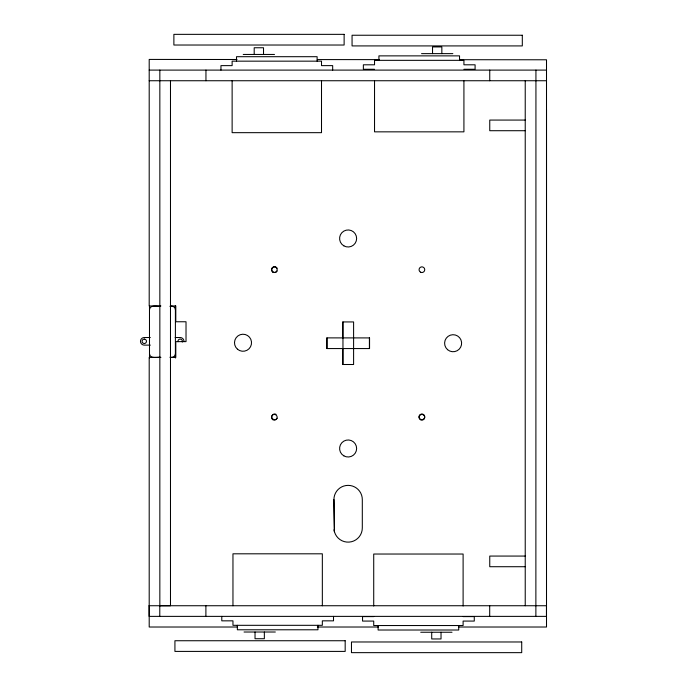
<?xml version="1.0" encoding="UTF-8"?>
<svg xmlns="http://www.w3.org/2000/svg" width="687" height="687" viewBox="0 0 687 687"><rect width="100%" height="100%" fill="white"/><g stroke="black" fill="none" stroke-linecap="round" stroke-linejoin="round"><path stroke-width="1.03" d="M149.5 357.936L149.483 305.5M159.779 616.376L159.779 605.736M175.4 358.021L175.408 305.492M205.894 616.376L205.894 605.736M489.694 616.376L489.694 605.736M535.877 616.376L535.937 70.1M546.509 343.517L546.509 109.388M149.483 309.631C149.852 304.435 157.203 306.557 160.303 306.282M175.4 353.882C175.46 356.673 172.248 357.815 169.912 357.231M421.552 53.629L452.836 53.629M243.215 54.453L274.499 54.453M374.535 69.275L363.363 69.275L363.363 64.801L374.535 64.801L374.535 60.336L463.923 60.336L463.923 64.801L475.095 64.801L475.095 69.275L463.923 69.275M149.199 70.1L546.509 70.1M149.199 80.74L546.509 80.74M525.229 120.07L489.754 120.07L489.754 130.71L525.229 130.71M160.904 305.973L149.199 305.973L149.199 59.426L237.015 59.503M170.488 305.973L175.803 305.973L175.803 321.756L186.022 321.756L186.022 341.628L175.803 341.628L175.803 357.412L170.488 357.412M169.912 306.282C172.248 305.698 175.46 306.84 175.4 309.631M150.316 337.523L144.287 337.523A3.796 3.796 0 0 0 140.483 341.327A3.796 3.796 0 0 0 144.287 345.123L150.35 345.123M175.125 337.523L180.183 337.523A3.796 3.796 0 0 1 183.979 341.327M160.303 357.231C157.203 356.957 149.852 359.078 149.483 353.882M160.904 357.412L149.199 357.412L149.199 627.016L237.015 627.016M525.229 556.066L489.754 556.066L489.754 566.715L525.229 566.715M373.719 616.6L362.547 616.6L362.547 621.074L373.719 621.074L373.719 625.539L463.107 625.539L463.107 621.074L474.279 621.074L474.279 616.6L463.107 616.6M317.334 627.016L378.374 627.016M458.693 627.016L546.509 627.016L546.509 59.786L459.766 59.709M244.048 632.014L275.332 632.014M420.727 632.246L452.012 632.246M317.334 59.58L379.447 59.632M333.925 499.569L334.406 531.618L333.925 499.569A14.187 14.187 0 0 1 348.12 485.374A14.187 14.187 0 0 1 362.307 499.569L362.307 527.942A14.187 14.187 0 0 1 349.048 542.103A14.187 14.187 0 0 1 334.045 529.797M525.229 80.714L525.229 605.736M489.745 70.1L489.745 80.74M463.923 80.937L463.923 131.844L374.535 131.844L374.535 80.937M463.107 606.003L463.107 554.031L373.719 554.031L373.719 606.003M459.534 60.336L459.534 55.87L378.923 55.87L378.923 60.336M458.718 625.539L458.718 630.013L378.108 630.013L378.108 625.539M441.844 53.629L441.844 46.931L432.535 46.931L432.535 53.629M441.028 632.246L441.028 638.953L431.711 638.953L431.711 632.246M369.4 337.884L369.4 348.558M342.959 321.937L342.959 364.505M342.77 337.884L342.77 321.937L353.599 321.937L353.599 364.505L342.77 364.505L342.77 348.558M333.513 616.376L333.513 620.842L322.34 620.842L322.34 625.316L232.962 625.316L232.962 620.842L221.789 620.842L221.789 616.376M332.68 70.1L332.68 65.626L321.507 65.626L321.507 61.16L232.129 61.16L232.129 65.626L220.956 65.626L220.956 70.1M326.986 337.918L326.986 348.558M322.34 605.771L322.34 553.808L232.962 553.808L232.962 605.771M321.507 80.705L321.507 132.668L232.129 132.668L232.129 80.705M317.961 625.316L317.961 629.781L237.35 629.781L237.35 625.316M317.119 61.16L317.119 56.695L236.508 56.695L236.508 61.16M264.349 632.014L264.349 638.721L255.032 638.721L255.032 632.014M263.516 54.453L263.516 47.755L254.199 47.755L254.199 54.453M205.954 70.1L205.954 80.74M170.488 80.74L170.488 605.762L159.839 605.762L159.839 70.1M182.287 342.066A2.233 2.233 0 0 0 180.355 339.095L179.771 339.129A2.233 2.233 0 0 0 177.985 341.731M277.119 271.03A2.834 2.834 0 0 1 272.842 271.786A2.834 2.834 0 0 1 272.842 267.441A2.834 2.834 0 0 1 277.119 268.196M277.119 418.254A2.834 2.834 0 0 1 272.937 419.087A2.834 2.834 0 0 1 272.662 414.828M273.246 414.373A2.834 2.834 0 0 1 276.088 414.373M423.707 414.656A2.834 2.834 0 0 1 423.888 418.838A2.834 2.834 0 0 1 419.705 418.658A2.834 2.834 0 0 1 420.255 414.501M420.916 414.167A2.834 2.834 0 0 1 423.089 414.261M149.139 605.736L149.139 616.376L546.457 616.376L546.457 605.736L149.139 605.736M144.416 339.095L143.832 339.138A2.233 2.233 0 0 0 144.15 343.552L144.734 343.509A2.233 2.233 0 0 0 144.416 339.095M344.127 34.35L173.88 34.35L173.88 45.024L344.127 45.024L344.127 34.35M522.309 35.243L352.062 35.243L352.062 45.917L522.309 45.917L522.309 35.243M369.554 337.918L326.832 337.884L326.832 348.558L369.554 348.558L369.554 337.918M345.175 640.739L174.927 640.739L174.927 651.405L345.175 651.405L345.175 640.739M521.716 641.976L351.469 641.976L351.469 652.65L521.716 652.65L521.716 641.976M420.487 272.155A2.834 2.834 0 0 0 424.738 269.69A2.834 2.834 0 0 0 420.487 267.234A2.834 2.834 0 0 0 420.487 272.155M272.911 272.155A2.834 2.834 0 0 0 277.17 269.69A2.834 2.834 0 0 0 272.911 267.234A2.834 2.834 0 0 0 272.911 272.155M420.487 419.723A2.834 2.834 0 0 0 424.738 417.267A2.834 2.834 0 0 0 420.487 414.811A2.834 2.834 0 0 0 420.487 419.723M272.799 419.654A2.834 2.834 0 0 0 277.162 417.404A2.834 2.834 0 0 0 273.031 414.742A2.834 2.834 0 0 0 272.799 419.654M343.861 455.859A8.51 8.51 0 0 0 356.63 448.482A8.51 8.51 0 0 0 343.861 441.114A8.51 8.51 0 0 0 343.861 455.859M447.563 349.674A8.51 8.51 0 0 0 461.484 344.805A8.51 8.51 0 0 0 450.311 335.187A8.51 8.51 0 0 0 447.563 349.674M343.861 245.852A8.51 8.51 0 0 0 356.63 238.475A8.51 8.51 0 0 0 343.861 231.098A8.51 8.51 0 0 0 343.861 245.852M237.462 349.202A8.51 8.51 0 0 0 251.382 344.333A8.51 8.51 0 0 0 240.21 334.706A8.51 8.51 0 0 0 237.462 349.202"/></g></svg>
